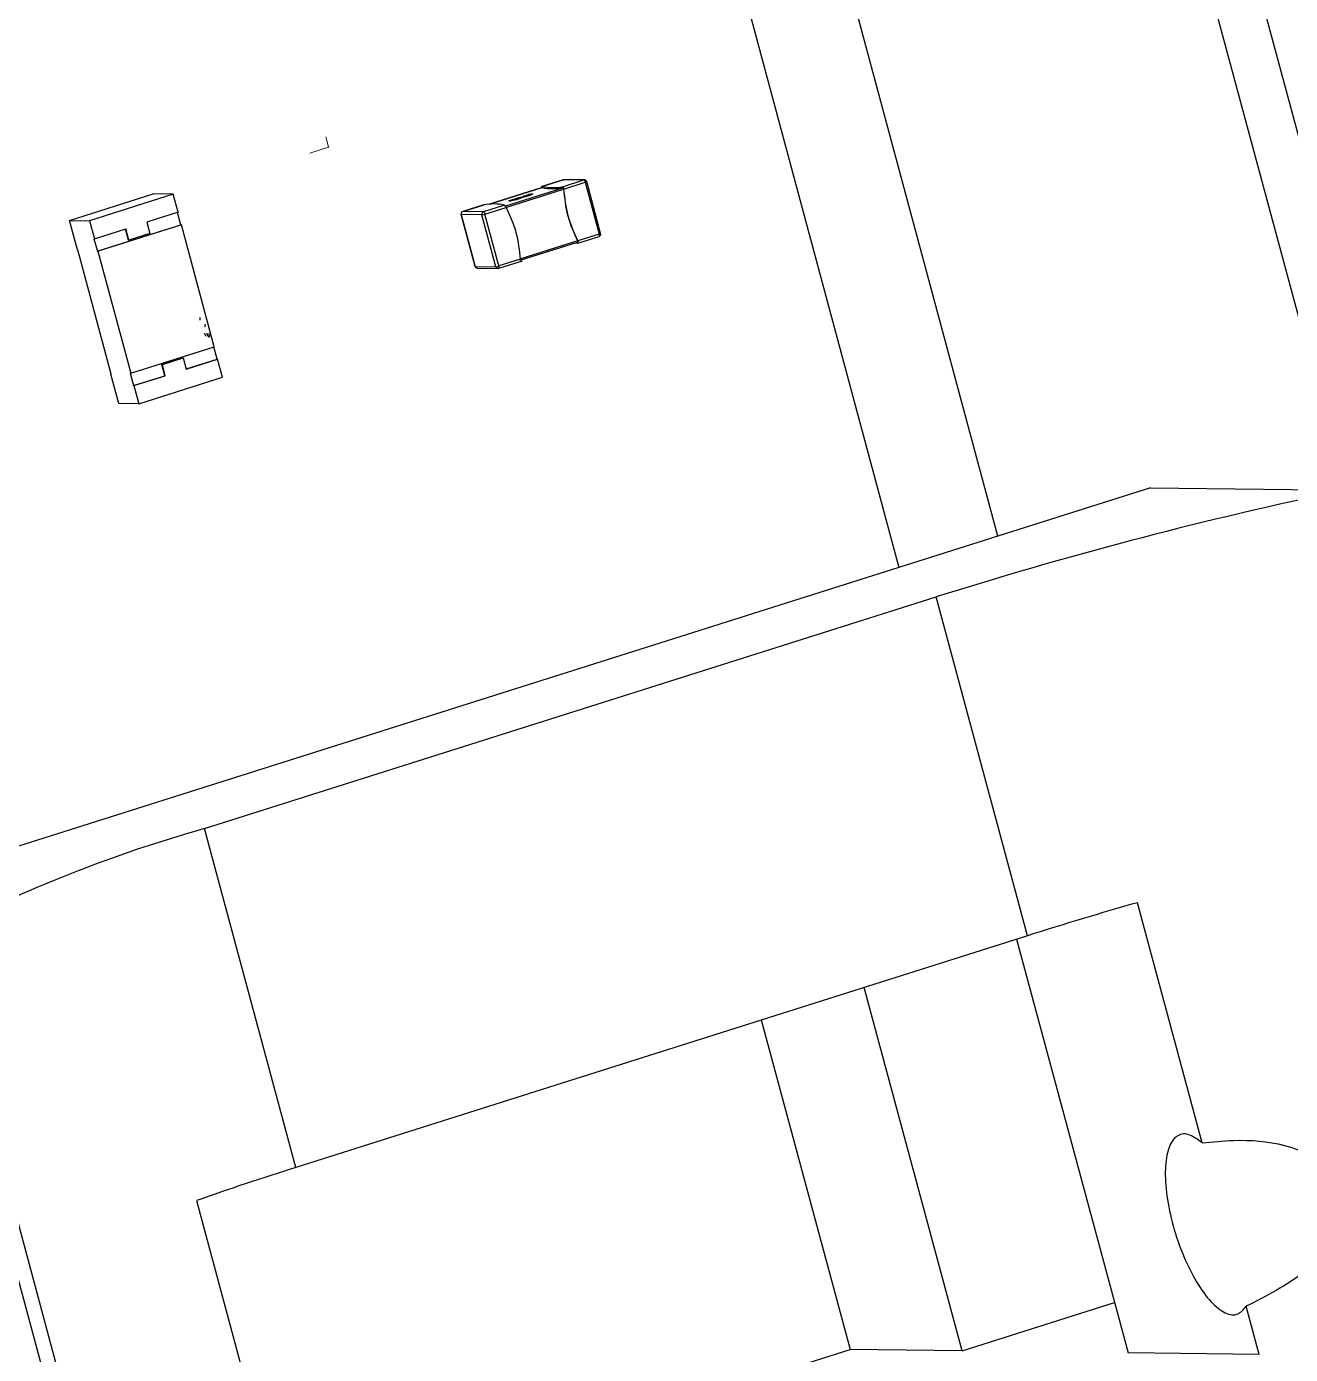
# Model space of a CAD drawing. Header units: millimetres. Extents: x 15 to 1184, y 5 to 836.
# Drawn here: x 802.96 to 813.7, y 595.53 to 606.81 of the extents above; entities that cross this region are included whole.
import ezdxf

# ---------------------------------------------------------------- set-up
doc = ezdxf.new("R2010")
doc.units = ezdxf.units.MM
doc.header["$PDSIZE"] = -1
doc.layers.get('0').update_dxf_attribs({"lineweight": 18})

msp = doc.modelspace()

# ---------------------------------------------------------------- linework, layer by layer
at = {"color": 7, "linetype": 'Continuous', "lineweight": 25}
for p, q in [((816.883, 594.304), (810.166, 619.254)), ((811.213, 602.483), (806.707, 619.224)), ((814.163, 602.872), (809.772, 619.186)), ((804.454, 590.367), (797.737, 615.317)), ((807.933, 611.276), (810.372, 602.216)), ((807.519, 605.511), (807.339, 605.454)), ((807.34, 605.454), (807.52, 605.511)), ((807.515, 605.451), (807.695, 605.509)), ((807.52, 605.511), (807.519, 605.511)), ((807.695, 605.509), (807.52, 605.511)), ((807.701, 605.509), (807.525, 605.511)), ((807.527, 605.432), (807.708, 605.489)), ((807.708, 605.489), (807.827, 605.048)), ((807.838, 605.053), (807.72, 605.495)), ((803.326, 605.165), (804.037, 605.39)), ((804.208, 605.388), (803.498, 605.163)), ((804.208, 605.388), (804.037, 605.39)), ((804.249, 605.234), (804.208, 605.388)), ((807.342, 605.444), (806.894, 605.302)), ((806.894, 605.302), (807.342, 605.444)), ((807.026, 605.286), (807.517, 605.442)), ((807.032, 605.276), (807.524, 605.432)), ((807.184, 605.367), (807.185, 605.366)), ((807.193, 605.372), (807.185, 605.37)), ((807.189, 605.37), (807.195, 605.372)), ((807.189, 605.37), (807.19, 605.369)), ((807.195, 605.371), (807.19, 605.369)), ((807.195, 605.372), (807.196, 605.372)), ((807.195, 605.372), (807.195, 605.371)), ((807.196, 605.371), (807.195, 605.371)), ((807.196, 605.372), (807.196, 605.371)), ((807.196, 605.369), (807.196, 605.368)), ((807.213, 605.378), (807.198, 605.372)), ((807.198, 605.374), (807.199, 605.373)), ((807.198, 605.372), (807.205, 605.373)), ((807.198, 605.372), (807.199, 605.371)), ((807.206, 605.372), (807.199, 605.371)), ((807.2, 605.371), (807.199, 605.37)), ((807.205, 605.373), (807.219, 605.379)), ((807.205, 605.373), (807.206, 605.372)), ((807.219, 605.378), (807.206, 605.372)), ((807.208, 605.37), (807.207, 605.371)), ((807.212, 605.378), (807.213, 605.378)), ((807.212, 605.378), (807.212, 605.377)), ((807.213, 605.377), (807.212, 605.377)), ((807.219, 605.379), (807.219, 605.378)), ((807.223, 605.382), (807.223, 605.381)), ((807.228, 605.376), (807.228, 605.375)), ((807.23, 605.382), (807.231, 605.381)), ((807.244, 605.384), (807.236, 605.382)), ((807.239, 605.386), (807.239, 605.385)), ((807.241, 605.381), (807.244, 605.383)), ((807.245, 605.382), (807.241, 605.38)), ((807.241, 605.381), (807.241, 605.38)), ((807.244, 605.383), (807.247, 605.384)), ((807.244, 605.383), (807.245, 605.382)), ((807.248, 605.383), (807.245, 605.382)), ((807.247, 605.384), (807.248, 605.383)), ((807.252, 605.388), (807.252, 605.387)), ((807.26, 605.389), (807.26, 605.388)), ((807.342, 605.444), (807.342, 605.444)), ((807.522, 605.439), (807.523, 605.442)), ((807.527, 605.432), (807.526, 605.442)), ((806.847, 605.298), (806.667, 605.241)), ((806.668, 605.241), (806.848, 605.298)), ((807.023, 605.296), (806.843, 605.239)), ((806.848, 605.298), (806.847, 605.297)), ((806.856, 605.219), (807.036, 605.276)), ((807.03, 605.285), (807.036, 605.276)), ((807.059, 605.33), (807.073, 605.332)), ((807.073, 605.331), (807.059, 605.329)), ((807.061, 605.331), (807.059, 605.33)), ((807.059, 605.33), (807.059, 605.329)), ((807.065, 605.331), (807.061, 605.331)), ((807.073, 605.334), (807.065, 605.331)), ((807.073, 605.334), (807.067, 605.332)), ((807.067, 605.332), (807.073, 605.332)), ((807.075, 605.335), (807.072, 605.334)), ((807.072, 605.334), (807.073, 605.334)), ((807.072, 605.334), (807.073, 605.333)), ((807.073, 605.333), (807.073, 605.334)), ((807.073, 605.333), (807.073, 605.334)), ((807.073, 605.333), (807.073, 605.333)), ((807.073, 605.332), (807.076, 605.333)), ((807.073, 605.332), (807.073, 605.333)), ((807.073, 605.333), (807.073, 605.333)), ((807.073, 605.333), (807.073, 605.332)), ((807.074, 605.332), (807.073, 605.333)), ((807.076, 605.332), (807.073, 605.331)), ((807.073, 605.332), (807.073, 605.331)), ((807.074, 605.332), (807.074, 605.332)), ((807.076, 605.333), (807.075, 605.335)), ((807.076, 605.332), (807.076, 605.333)), ((807.08, 605.335), (807.08, 605.336)), ((807.08, 605.335), (807.08, 605.334)), ((807.082, 605.337), (807.087, 605.339)), ((807.082, 605.336), (807.082, 605.337)), ((807.086, 605.337), (807.082, 605.336)), ((807.091, 605.34), (807.086, 605.339)), ((807.087, 605.339), (807.089, 605.339)), ((807.087, 605.338), (807.089, 605.338)), ((807.087, 605.336), (807.093, 605.337)), ((807.089, 605.339), (807.095, 605.339)), ((807.089, 605.338), (807.089, 605.339)), ((807.089, 605.338), (807.095, 605.338)), ((807.098, 605.34), (807.091, 605.34)), ((807.095, 605.339), (807.092, 605.338)), ((807.093, 605.338), (807.098, 605.34)), ((807.099, 605.339), (807.093, 605.337)), ((807.093, 605.337), (807.108, 605.339)), ((807.096, 605.338), (807.093, 605.337)), ((807.093, 605.337), (807.094, 605.336)), ((807.104, 605.344), (807.094, 605.341)), ((807.094, 605.341), (807.095, 605.341)), ((807.094, 605.341), (807.094, 605.34)), ((807.095, 605.34), (807.094, 605.34)), ((807.108, 605.338), (807.094, 605.336)), ((807.095, 605.341), (807.102, 605.344)), ((807.103, 605.343), (807.095, 605.34)), ((807.095, 605.341), (807.095, 605.34)), ((807.1, 605.338), (807.096, 605.338)), ((807.105, 605.344), (807.098, 605.341)), ((807.098, 605.341), (807.099, 605.341)), ((807.098, 605.341), (807.099, 605.34)), ((807.098, 605.34), (807.099, 605.339)), ((807.099, 605.341), (807.106, 605.343)), ((807.099, 605.341), (807.1, 605.34)), ((807.1, 605.34), (807.099, 605.34)), ((807.106, 605.343), (807.1, 605.34)), ((807.107, 605.341), (807.1, 605.338)), ((807.108, 605.343), (807.101, 605.341)), ((807.101, 605.341), (807.101, 605.34)), ((807.101, 605.341), (807.102, 605.341)), ((807.102, 605.34), (807.101, 605.34)), ((807.108, 605.34), (807.101, 605.339)), ((807.101, 605.339), (807.107, 605.339)), ((807.102, 605.341), (807.111, 605.344)), ((807.102, 605.344), (807.105, 605.344)), ((807.103, 605.343), (807.102, 605.344)), ((807.112, 605.343), (807.102, 605.34)), ((807.102, 605.341), (807.102, 605.34)), ((807.105, 605.343), (807.103, 605.343)), ((807.111, 605.344), (807.104, 605.344)), ((807.108, 605.342), (807.106, 605.343)), ((807.106, 605.343), (807.108, 605.343)), ((807.106, 605.343), (807.106, 605.343)), ((807.11, 605.342), (807.107, 605.341)), ((807.107, 605.341), (807.107, 605.341)), ((807.107, 605.341), (807.107, 605.34)), ((807.108, 605.34), (807.107, 605.34)), ((807.107, 605.339), (807.108, 605.339)), ((807.108, 605.339), (807.11, 605.34)), ((807.108, 605.339), (807.108, 605.34)), ((807.108, 605.34), (807.108, 605.34)), ((807.108, 605.34), (807.108, 605.339)), ((807.108, 605.339), (807.108, 605.34)), ((807.108, 605.34), (807.108, 605.34)), ((807.111, 605.339), (807.108, 605.338)), ((807.108, 605.339), (807.108, 605.338)), ((807.108, 605.339), (807.109, 605.338)), ((807.11, 605.34), (807.11, 605.342)), ((807.111, 605.339), (807.11, 605.34)), ((807.111, 605.347), (807.112, 605.345)), ((807.111, 605.344), (807.112, 605.343)), ((807.112, 605.345), (807.114, 605.346)), ((807.114, 605.345), (807.112, 605.344)), ((807.112, 605.345), (807.112, 605.344)), ((807.113, 605.347), (807.114, 605.347)), ((807.113, 605.347), (807.113, 605.347)), ((807.114, 605.346), (807.113, 605.347)), ((807.116, 605.349), (807.114, 605.348)), ((807.124, 605.349), (807.114, 605.347)), ((807.114, 605.348), (807.115, 605.348)), ((807.114, 605.347), (807.114, 605.348)), ((807.114, 605.347), (807.122, 605.348)), ((807.114, 605.347), (807.114, 605.346)), ((807.122, 605.347), (807.114, 605.346)), ((807.114, 605.347), (807.114, 605.346)), ((807.114, 605.346), (807.114, 605.346)), ((807.114, 605.346), (807.114, 605.345)), ((807.115, 605.342), (807.114, 605.343)), ((807.115, 605.348), (807.117, 605.349)), ((807.117, 605.348), (807.115, 605.348)), ((807.115, 605.342), (807.115, 605.341)), ((807.117, 605.349), (807.116, 605.349)), ((807.117, 605.349), (807.117, 605.348)), ((807.117, 605.344), (807.121, 605.346)), ((807.117, 605.343), (807.117, 605.344)), ((807.121, 605.344), (807.117, 605.343)), ((807.125, 605.347), (807.12, 605.346)), ((807.122, 605.35), (807.121, 605.349)), ((807.121, 605.349), (807.123, 605.35)), ((807.121, 605.346), (807.124, 605.346)), ((807.121, 605.343), (807.127, 605.344)), ((807.125, 605.351), (807.122, 605.35)), ((807.123, 605.349), (807.122, 605.348)), ((807.122, 605.348), (807.124, 605.349)), ((807.124, 605.348), (807.122, 605.347)), ((807.122, 605.348), (807.122, 605.347)), ((807.122, 605.345), (807.124, 605.345)), ((807.127, 605.35), (807.123, 605.349)), ((807.123, 605.35), (807.127, 605.35)), ((807.123, 605.35), (807.123, 605.349)), ((807.124, 605.35), (807.124, 605.349)), ((807.124, 605.349), (807.124, 605.348)), ((807.124, 605.346), (807.13, 605.346)), ((807.124, 605.345), (807.124, 605.346)), ((807.124, 605.345), (807.13, 605.345)), ((807.129, 605.352), (807.125, 605.351)), ((807.128, 605.351), (807.125, 605.35)), ((807.129, 605.351), (807.125, 605.349)), ((807.126, 605.349), (807.125, 605.349)), ((807.125, 605.349), (807.126, 605.349)), ((807.125, 605.349), (807.125, 605.349)), ((807.133, 605.347), (807.125, 605.347)), ((807.126, 605.351), (807.13, 605.352)), ((807.13, 605.351), (807.126, 605.35)), ((807.126, 605.351), (807.126, 605.35)), ((807.126, 605.349), (807.129, 605.35)), ((807.129, 605.349), (807.126, 605.349)), ((807.126, 605.349), (807.126, 605.349)), ((807.127, 605.35), (807.129, 605.351)), ((807.13, 605.35), (807.127, 605.35)), ((807.127, 605.35), (807.127, 605.35)), ((807.13, 605.346), (807.127, 605.345)), ((807.131, 605.352), (807.128, 605.351)), ((807.128, 605.345), (807.133, 605.347)), ((807.133, 605.346), (807.128, 605.344)), ((807.129, 605.35), (807.132, 605.352)), ((807.13, 605.352), (807.129, 605.352)), ((807.133, 605.351), (807.129, 605.349)), ((807.139, 605.351), (807.129, 605.348)), ((807.13, 605.351), (807.129, 605.351)), ((807.129, 605.351), (807.13, 605.35)), ((807.129, 605.35), (807.129, 605.349)), ((807.129, 605.348), (807.13, 605.348)), ((807.129, 605.348), (807.129, 605.347)), ((807.13, 605.347), (807.129, 605.347)), ((807.13, 605.352), (807.13, 605.351)), ((807.13, 605.351), (807.131, 605.35)), ((807.13, 605.351), (807.13, 605.35)), ((807.137, 605.35), (807.13, 605.347)), ((807.13, 605.348), (807.137, 605.35)), ((807.13, 605.348), (807.13, 605.347)), ((807.133, 605.352), (807.131, 605.352)), ((807.134, 605.354), (807.132, 605.353)), ((807.132, 605.353), (807.135, 605.353)), ((807.132, 605.353), (807.132, 605.352)), ((807.132, 605.352), (807.133, 605.352)), ((807.135, 605.352), (807.132, 605.352)), ((807.14, 605.35), (807.133, 605.348)), ((807.133, 605.348), (807.134, 605.348)), ((807.133, 605.348), (807.133, 605.347)), ((807.134, 605.347), (807.133, 605.347)), ((807.133, 605.347), (807.133, 605.346)), ((807.134, 605.348), (807.141, 605.35)), ((807.141, 605.349), (807.134, 605.347)), ((807.134, 605.348), (807.134, 605.347)), ((807.135, 605.353), (807.138, 605.354)), ((807.135, 605.353), (807.135, 605.352)), ((807.136, 605.354), (807.138, 605.355)), ((807.136, 605.354), (807.136, 605.354)), ((807.137, 605.354), (807.136, 605.354)), ((807.136, 605.353), (807.138, 605.354)), ((807.143, 605.35), (807.136, 605.348)), ((807.136, 605.348), (807.136, 605.347)), ((807.136, 605.348), (807.137, 605.348)), ((807.137, 605.347), (807.136, 605.347)), ((807.137, 605.354), (807.141, 605.355)), ((807.14, 605.355), (807.137, 605.354)), ((807.137, 605.348), (807.146, 605.351)), ((807.146, 605.35), (807.137, 605.347)), ((807.14, 605.349), (807.137, 605.35)), ((807.137, 605.35), (807.14, 605.35)), ((807.137, 605.35), (807.137, 605.35)), ((807.137, 605.348), (807.137, 605.347)), ((807.141, 605.356), (807.138, 605.355)), ((807.138, 605.355), (807.14, 605.355)), ((807.141, 605.354), (807.138, 605.353)), ((807.138, 605.354), (807.14, 605.354)), ((807.146, 605.351), (807.139, 605.351)), ((807.141, 605.355), (807.14, 605.355)), ((807.14, 605.355), (807.14, 605.354)), ((807.144, 605.356), (807.141, 605.356)), ((807.142, 605.355), (807.141, 605.356)), ((807.141, 605.355), (807.141, 605.354)), ((807.141, 605.355), (807.142, 605.354)), ((807.141, 605.35), (807.143, 605.35)), ((807.141, 605.35), (807.141, 605.349)), ((807.143, 605.349), (807.141, 605.349)), ((807.142, 605.354), (807.146, 605.356)), ((807.146, 605.355), (807.142, 605.354)), ((807.142, 605.354), (807.145, 605.355)), ((807.143, 605.352), (807.148, 605.354)), ((807.147, 605.354), (807.143, 605.352)), ((807.143, 605.352), (807.143, 605.352)), ((807.144, 605.351), (807.143, 605.352)), ((807.143, 605.352), (807.143, 605.351)), ((807.144, 605.351), (807.143, 605.351)), ((807.154, 605.36), (807.144, 605.357)), ((807.144, 605.357), (807.145, 605.357)), ((807.144, 605.357), (807.144, 605.356)), ((807.144, 605.355), (807.144, 605.356)), ((807.145, 605.356), (807.144, 605.356)), ((807.148, 605.353), (807.144, 605.351)), ((807.145, 605.357), (807.153, 605.359)), ((807.153, 605.358), (807.145, 605.356)), ((807.145, 605.357), (807.145, 605.356)), ((807.146, 605.351), (807.146, 605.35)), ((807.154, 605.356), (807.147, 605.354)), ((807.148, 605.354), (807.153, 605.355)), ((807.149, 605.357), (807.156, 605.359)), ((807.155, 605.359), (807.149, 605.357)), ((807.149, 605.357), (807.149, 605.357)), ((807.149, 605.357), (807.15, 605.356)), ((807.149, 605.357), (807.149, 605.356)), ((807.15, 605.356), (807.149, 605.356)), ((807.153, 605.354), (807.149, 605.352)), ((807.149, 605.352), (807.15, 605.352)), ((807.149, 605.352), (807.149, 605.351)), ((807.15, 605.351), (807.149, 605.351)), ((807.156, 605.358), (807.15, 605.356)), ((807.15, 605.352), (807.154, 605.354)), ((807.155, 605.353), (807.15, 605.351)), ((807.15, 605.352), (807.15, 605.351)), ((807.158, 605.359), (807.151, 605.357)), ((807.151, 605.357), (807.152, 605.356)), ((807.151, 605.357), (807.152, 605.357)), ((807.152, 605.357), (807.162, 605.36)), ((807.152, 605.357), (807.153, 605.356)), ((807.153, 605.356), (807.152, 605.356)), ((807.162, 605.359), (807.153, 605.356)), ((807.153, 605.359), (807.155, 605.359)), ((807.153, 605.358), (807.153, 605.359)), ((807.155, 605.358), (807.153, 605.358)), ((807.153, 605.355), (807.157, 605.356)), ((807.157, 605.355), (807.153, 605.354)), ((807.162, 605.36), (807.154, 605.36)), ((807.159, 605.357), (807.154, 605.356)), ((807.154, 605.354), (807.155, 605.353)), ((807.156, 605.359), (807.158, 605.359)), ((807.156, 605.359), (807.156, 605.358)), ((807.159, 605.358), (807.156, 605.358)), ((807.166, 605.36), (807.157, 605.357)), ((807.157, 605.357), (807.165, 605.359)), ((807.157, 605.357), (807.157, 605.357)), ((807.157, 605.357), (807.158, 605.356)), ((807.157, 605.357), (807.157, 605.356)), ((807.158, 605.356), (807.157, 605.356)), ((807.157, 605.356), (807.157, 605.355)), ((807.165, 605.358), (807.158, 605.356)), ((807.16, 605.356), (807.16, 605.355)), ((807.162, 605.36), (807.162, 605.359)), ((807.165, 605.359), (807.171, 605.359)), ((807.165, 605.358), (807.165, 605.359)), ((807.172, 605.358), (807.165, 605.358)), ((807.174, 605.36), (807.166, 605.36)), ((807.171, 605.359), (807.174, 605.36)), ((807.171, 605.359), (807.172, 605.358)), ((807.174, 605.359), (807.172, 605.358)), ((807.174, 605.36), (807.174, 605.359)), ((807.175, 605.365), (807.175, 605.364)), ((807.177, 605.364), (807.176, 605.365)), ((803.394, 604.915), (803.326, 605.165)), ((803.326, 605.165), (803.498, 605.163)), ((803.498, 605.163), (803.539, 605.009)), ((804.249, 605.234), (803.983, 605.15)), ((803.983, 605.15), (804.009, 605.054)), ((804.274, 605.129), (804.246, 605.233)), ((806.653, 605.216), (806.772, 604.775)), ((806.83, 605.214), (806.655, 605.216)), ((806.774, 604.774), (806.655, 605.216)), ((806.667, 605.241), (806.668, 605.241)), ((806.843, 605.239), (806.668, 605.241)), ((806.949, 604.772), (806.83, 605.214)), ((806.974, 604.778), (806.856, 605.219)), ((803.539, 605.009), (803.806, 605.094)), ((803.564, 604.904), (804.274, 605.129)), ((804.278, 605.129), (803.568, 604.904)), ((803.828, 604.998), (803.802, 605.092)), ((803.831, 604.998), (803.806, 605.094)), ((804.009, 605.054), (803.831, 604.998)), ((804.278, 605.129), (804.274, 605.129)), ((804.557, 604.092), (804.278, 605.129)), ((807.645, 604.972), (807.825, 605.029)), ((807.827, 605.048), (807.646, 604.991)), ((803.397, 604.915), (803.394, 604.915)), ((803.682, 603.86), (803.397, 604.915)), ((803.539, 605.009), (803.535, 605.009)), ((803.535, 605.009), (803.564, 604.904)), ((803.831, 604.998), (803.828, 604.998)), ((807.643, 604.991), (807.151, 604.835)), ((807.154, 604.827), (807.642, 604.981)), ((807.647, 604.982), (807.645, 604.984)), ((803.564, 604.904), (803.568, 604.904)), ((803.568, 604.904), (803.847, 603.867)), ((806.973, 604.759), (807.175, 604.823)), ((807.155, 604.835), (806.974, 604.778)), ((806.774, 604.774), (806.949, 604.772)), ((806.791, 604.76), (806.967, 604.758)), ((804.509, 604.207), (804.513, 604.196)), ((803.847, 603.867), (804.557, 604.092)), ((804.581, 603.987), (804.553, 604.091)), ((804.112, 603.942), (804.289, 603.998)), ((804.138, 603.846), (804.112, 603.942)), ((804.116, 603.942), (804.112, 603.942)), ((804.116, 603.942), (804.293, 603.998)), ((804.141, 603.846), (804.116, 603.942)), ((804.293, 603.998), (804.289, 603.998)), ((804.293, 603.998), (804.319, 603.902)), ((804.319, 603.902), (804.585, 603.987)), ((804.319, 603.903), (804.581, 603.987)), ((804.585, 603.987), (804.581, 603.987)), ((804.627, 603.833), (804.585, 603.987)), ((803.678, 603.86), (803.681, 603.861)), ((803.745, 603.61), (803.678, 603.86)), ((803.678, 603.86), (803.682, 603.86)), ((803.847, 603.867), (803.843, 603.867)), ((803.843, 603.867), (803.871, 603.762)), ((803.871, 603.762), (804.138, 603.846)), ((803.875, 603.762), (804.141, 603.846)), ((803.916, 603.608), (804.627, 603.833)), ((804.138, 603.846), (804.141, 603.846)), ((803.871, 603.762), (803.875, 603.762)), ((803.875, 603.762), (803.916, 603.608)), ((803.916, 603.608), (803.745, 603.61)), ((812.508, 602.893), (802.043, 599.578)), ((812.508, 602.893), (814.163, 602.872)), ((804.474, 599.997), (810.689, 601.966)), ((811.464, 599.087), (810.689, 601.966)), ((805.249, 597.118), (804.474, 599.997)), ((812.947, 597.328), (812.398, 599.367)), ((804.554, 590.474), (802.229, 599.111)), ((811.464, 599.087), (805.249, 597.118)), ((811.372, 599.058), (812.318, 595.543)), ((810.909, 595.56), (810.078, 598.648)), ((809.203, 598.371), (809.957, 595.571)), ((804.407, 596.836), (804.957, 594.796)), ((810.909, 595.56), (812.203, 595.97)), ((813.431, 595.529), (813.321, 595.938)), ((808.625, 595.15), (809.957, 595.571)), ((810.909, 595.56), (809.957, 595.571)), ((813.431, 595.529), (812.318, 595.543))]:
    msp.add_line(p, q, dxfattribs=at)
at = {"color": 7, "linetype": 'Continuous'}
for q in [(805.505, 605.875), (805.368, 605.738)]:
    msp.add_line((805.528, 605.789), q, dxfattribs=at)
at = {"color": 7, "linetype": 'Continuous', "lineweight": 25}
for points in [[(807.52, 605.511), (807.523, 605.511), (807.525, 605.511)], [(807.695, 605.509), (807.699, 605.509), (807.701, 605.509)], [(806.653, 605.216), (806.653, 605.216), (806.654, 605.217)], [(806.655, 605.216), (806.654, 605.216), (806.653, 605.216)], [(807.825, 605.029), (807.826, 605.029), (807.827, 605.03), (807.828, 605.032), (807.828, 605.034), (807.828, 605.037), (807.828, 605.04), (807.828, 605.044), (807.827, 605.048)], [(807.827, 605.048), (807.83, 605.049), (807.833, 605.05), (807.835, 605.051), (807.837, 605.052), (807.838, 605.053), (807.838, 605.053), (807.838, 605.053)], [(807.644, 604.972), (807.612, 604.969), (807.598, 604.967)], [(806.772, 604.775), (806.773, 604.775), (806.774, 604.774)], [(806.967, 604.758), (806.965, 604.758), (806.962, 604.758)]]:
    msp.add_lwpolyline(points, dxfattribs=at)
for centre, radius, start, end in [((807.683, 605.487), 0.0252, 6.1945, 60.8856), ((807.703, 605.515), 0.026, 280.1364, 308.7299), ((807.433, 605.908), 0.464, 258.421, 280.1784), ((807.435, 605.899), 0.464, 258.421, 280.1784), ((806.93, 604.841), 0.464, 78.421, 100.1784), ((806.674, 605.222), 0.0203, 109.8221, 196.3821), ((806.85, 605.219), 0.0203, 109.8221, 196.3821), ((806.819, 605.326), 0.113, 275.6769, 288.9196), ((806.831, 605.217), 0.0252, 6.1945, 60.8856), ((806.792, 604.779), 0.0188, 193.5645, 267.676), ((806.938, 604.884), 0.113, 275.6769, 288.9196), ((806.968, 604.777), 0.0191, 193.8224, 254.4174), ((806.972, 604.762), 0.00351, 290.5349, 332.6845), ((806.95, 604.769), 0.026, 341.5576, 20.4971), ((821.454, 567.877), 35.748, 102.0359, 107.5252), ((807.768, 588.368), 12.087, 105.8135, 117.2752), ((821.745, 566.575), 34.099, 105.9098, 107.5482), ((812.99, 572.597), 25.714, 107.5191, 109.4972)]:
    msp.add_arc(centre, radius, start, end, dxfattribs=at)
for points, knots in [([(807.526, 605.511), (807.525, 605.511), (807.523, 605.512), (807.521, 605.511), (807.519, 605.51)], [0, 0, 0, 0, 0.000513018, 0.006698029, 0.006698029, 0.006698029, 0.006698029]), ([(807.719, 605.495), (807.718, 605.498), (807.717, 605.501), (807.712, 605.505), (807.707, 605.509), (807.703, 605.509), (807.701, 605.509)], [0, 0, 0, 0, 0.0075079, 0.0115173, 0.01804897, 0.02462561, 0.02462561, 0.02462561, 0.02462561]), ([(807.185, 605.37), (807.183, 605.369), (807.179, 605.368), (807.177, 605.367), (807.176, 605.366)], [0, 0, 0, 0, 0.00498377, 0.0100188, 0.0100188, 0.0100188, 0.0100188]), ([(807.176, 605.365), (807.177, 605.365), (807.179, 605.365), (807.184, 605.366), (807.19, 605.367), (807.194, 605.368), (807.196, 605.369)], [0, 0, 0, 0, 0.00525991, 0.01006777, 0.01490759, 0.02025474, 0.02025474, 0.02025474, 0.02025474]), ([(807.196, 605.368), (807.194, 605.367), (807.19, 605.366), (807.184, 605.365), (807.18, 605.364), (807.178, 605.364), (807.177, 605.364)], [0, 0, 0, 0, 0.00534715, 0.01018698, 0.01499483, 0.02025474, 0.02025474, 0.02025474, 0.02025474]), ([(807.184, 605.367), (807.184, 605.367), (807.183, 605.367), (807.184, 605.368), (807.186, 605.369), (807.188, 605.37), (807.189, 605.37)], [0, 0, 0, 0, 0.002062684, 0.003842072, 0.005615351, 0.007662189, 0.007662189, 0.007662189, 0.007662189]), ([(807.199, 605.37), (807.197, 605.37), (807.195, 605.369), (807.192, 605.368), (807.19, 605.368), (807.188, 605.368), (807.186, 605.367), (807.185, 605.367), (807.184, 605.367)], [0, 0, 0, 0, 0.00394319, 0.00567049, 0.00731847, 0.00896645, 0.01069375, 0.01463694, 0.01463694, 0.01463694, 0.01463694]), ([(807.19, 605.369), (807.188, 605.369), (807.186, 605.368), (807.184, 605.367), (807.183, 605.366), (807.184, 605.366), (807.185, 605.366)], [0, 0, 0, 0, 0.002046838, 0.003820117, 0.005599505, 0.007662189, 0.007662189, 0.007662189, 0.007662189]), ([(807.198, 605.374), (807.198, 605.374), (807.197, 605.373), (807.196, 605.373), (807.194, 605.373), (807.193, 605.373), (807.193, 605.372)], [0, 0, 0, 0, 0.001462811, 0.002774706, 0.00408479, 0.005542727, 0.005542727, 0.005542727, 0.005542727]), ([(807.196, 605.372), (807.196, 605.372), (807.197, 605.373), (807.198, 605.373), (807.199, 605.373), (807.198, 605.374), (807.198, 605.374)], [0, 0, 0, 0, 0.000815542, 0.001538913, 0.002262283, 0.003077825, 0.003077825, 0.003077825, 0.003077825]), ([(807.199, 605.373), (807.199, 605.373), (807.199, 605.373), (807.199, 605.372), (807.198, 605.372), (807.197, 605.371), (807.196, 605.371)], [0, 0, 0, 0, 0.000815542, 0.001538912, 0.002262283, 0.003077825, 0.003077825, 0.003077825, 0.003077825]), ([(807.196, 605.369), (807.198, 605.369), (807.201, 605.369), (807.205, 605.37), (807.207, 605.371)], [0, 0, 0, 0, 0.0056078, 0.0114325, 0.0114325, 0.0114325, 0.0114325]), ([(807.208, 605.37), (807.206, 605.369), (807.201, 605.368), (807.198, 605.368), (807.196, 605.368)], [0, 0, 0, 0, 0.0058247, 0.0114325, 0.0114325, 0.0114325, 0.0114325]), ([(807.224, 605.376), (807.222, 605.375), (807.217, 605.374), (807.21, 605.372), (807.204, 605.371), (807.201, 605.371), (807.2, 605.371)], [0, 0, 0, 0, 0.00678542, 0.01272888, 0.0186728, 0.02545945, 0.02545945, 0.02545945, 0.02545945]), ([(807.207, 605.371), (807.211, 605.372), (807.218, 605.373), (807.224, 605.375), (807.228, 605.376)], [0, 0, 0, 0, 0.01064188, 0.02105818, 0.02105818, 0.02105818, 0.02105818]), ([(807.228, 605.375), (807.225, 605.374), (807.218, 605.372), (807.211, 605.371), (807.208, 605.37)], [0, 0, 0, 0, 0.01041629, 0.02105818, 0.02105818, 0.02105818, 0.02105818]), ([(807.219, 605.382), (807.218, 605.381), (807.215, 605.381), (807.213, 605.38), (807.212, 605.379), (807.211, 605.379), (807.211, 605.378), (807.211, 605.378), (807.212, 605.378)], [0, 0, 0, 0, 0.00290762, 0.00418419, 0.0054033, 0.00662242, 0.00789899, 0.01080661, 0.01080661, 0.01080661, 0.01080661]), ([(807.235, 605.386), (807.234, 605.386), (807.232, 605.385), (807.228, 605.384), (807.224, 605.383), (807.221, 605.382), (807.219, 605.382)], [0, 0, 0, 0, 0.00426113, 0.00814741, 0.01205625, 0.01637885, 0.01637885, 0.01637885, 0.01637885]), ([(807.219, 605.379), (807.221, 605.379), (807.224, 605.38), (807.228, 605.381), (807.23, 605.382)], [0, 0, 0, 0, 0.0059139, 0.01189122, 0.01189122, 0.01189122, 0.01189122]), ([(807.231, 605.381), (807.229, 605.38), (807.225, 605.379), (807.221, 605.378), (807.219, 605.378)], [0, 0, 0, 0, 0.00597732, 0.01189122, 0.01189122, 0.01189122, 0.01189122]), ([(807.227, 605.382), (807.228, 605.382), (807.229, 605.383), (807.23, 605.383), (807.23, 605.383), (807.23, 605.384), (807.23, 605.384), (807.229, 605.384), (807.228, 605.383), (807.227, 605.383), (807.227, 605.383), (807.225, 605.383), (807.224, 605.382), (807.223, 605.382)], [0, 0, 0, 0, 0.00146509, 0.00275353, 0.00404343, 0.00551235, 0.00624687, 0.00690781, 0.00752784, 0.00814619, 0.00880236, 0.00952974, 0.01128604, 0.01128604, 0.01128604, 0.01128604]), ([(807.223, 605.381), (807.224, 605.381), (807.225, 605.382), (807.227, 605.382), (807.229, 605.382), (807.23, 605.383), (807.23, 605.383)], [0, 0, 0, 0, 0.001953543, 0.003655243, 0.005358212, 0.00731507, 0.00731507, 0.00731507, 0.00731507]), ([(807.236, 605.382), (807.236, 605.381), (807.236, 605.381), (807.234, 605.38), (807.23, 605.378), (807.226, 605.377), (807.224, 605.376)], [0, 0, 0, 0, 0.00352556, 0.00674062, 0.00995895, 0.01349344, 0.01349344, 0.01349344, 0.01349344]), ([(807.228, 605.376), (807.23, 605.377), (807.236, 605.379), (807.239, 605.38), (807.241, 605.381)], [0, 0, 0, 0, 0.00706462, 0.0142225, 0.0142225, 0.0142225, 0.0142225]), ([(807.241, 605.38), (807.24, 605.379), (807.236, 605.378), (807.231, 605.376), (807.228, 605.375)], [0, 0, 0, 0, 0.00715788, 0.0142225, 0.0142225, 0.0142225, 0.0142225]), ([(807.23, 605.382), (807.232, 605.382), (807.234, 605.383), (807.237, 605.384), (807.239, 605.385), (807.239, 605.385), (807.239, 605.386)], [0, 0, 0, 0, 0.002466835, 0.004730947, 0.007006662, 0.009505322, 0.009505322, 0.009505322, 0.009505322]), ([(807.239, 605.385), (807.239, 605.385), (807.239, 605.384), (807.237, 605.383), (807.234, 605.382), (807.232, 605.381), (807.231, 605.381)], [0, 0, 0, 0, 0.00249866, 0.004774375, 0.007038487, 0.009505322, 0.009505322, 0.009505322, 0.009505322]), ([(807.248, 605.389), (807.246, 605.389), (807.242, 605.388), (807.238, 605.386), (807.235, 605.386)], [0, 0, 0, 0, 0.0066438, 0.01329383, 0.01329383, 0.01329383, 0.01329383]), ([(807.239, 605.386), (807.24, 605.386), (807.243, 605.387), (807.247, 605.387), (807.25, 605.388), (807.251, 605.388), (807.252, 605.388)], [0, 0, 0, 0, 0.00340034, 0.00652504, 0.00962245, 0.01294702, 0.01294702, 0.01294702, 0.01294702]), ([(807.252, 605.387), (807.251, 605.387), (807.25, 605.387), (807.247, 605.387), (807.243, 605.386), (807.241, 605.385), (807.239, 605.385)], [0, 0, 0, 0, 0.00332457, 0.00642198, 0.00954668, 0.01294702, 0.01294702, 0.01294702, 0.01294702]), ([(807.252, 605.388), (807.252, 605.388), (807.253, 605.388), (807.253, 605.387), (807.252, 605.387), (807.251, 605.386), (807.248, 605.385), (807.246, 605.384), (807.244, 605.384)], [0, 0, 0, 0, 0.00290762, 0.00418419, 0.0054033, 0.00662242, 0.00789899, 0.01080661, 0.01080661, 0.01080661, 0.01080661]), ([(807.247, 605.384), (807.25, 605.385), (807.255, 605.386), (807.258, 605.388), (807.26, 605.389)], [0, 0, 0, 0, 0.00652908, 0.01310198, 0.01310198, 0.01310198, 0.01310198]), ([(807.26, 605.388), (807.258, 605.387), (807.256, 605.386), (807.25, 605.384), (807.248, 605.383)], [0, 0, 0, 0, 0.0065729, 0.01310198, 0.01310198, 0.01310198, 0.01310198]), ([(807.26, 605.389), (807.26, 605.389), (807.262, 605.39), (807.26, 605.39), (807.26, 605.391)], [0, 0, 0, 0, 0.001992209, 0.003992455, 0.003992455, 0.003992455, 0.003992455]), ([(807.26, 605.39), (807.261, 605.39), (807.262, 605.389), (807.261, 605.388), (807.26, 605.388)], [0, 0, 0, 0, 0.002000246, 0.003992455, 0.003992455, 0.003992455, 0.003992455]), ([(807.337, 605.443), (807.338, 605.444), (807.338, 605.447), (807.339, 605.448), (807.339, 605.449)], [0, 0, 0, 0, 0.004962508, 0.006414588, 0.006414588, 0.006414588, 0.006414588]), ([(807.339, 605.449), (807.339, 605.45), (807.338, 605.453), (807.339, 605.454), (807.339, 605.454), (807.34, 605.454)], [0, 0, 0, 0, 0.002221633, 0.004447331, 0.005051179, 0.005051179, 0.005051179, 0.005051179]), ([(807.525, 605.447), (807.523, 605.448), (807.52, 605.451), (807.517, 605.451), (807.515, 605.451), (807.515, 605.451)], [0, 0, 0, 0, 0.00492856, 0.00986615, 0.01120575, 0.01120575, 0.01120575, 0.01120575]), ([(807.517, 605.442), (807.518, 605.442), (807.519, 605.442), (807.521, 605.441), (807.522, 605.44), (807.522, 605.439)], [0, 0, 0, 0, 0.002496874, 0.004994721, 0.005664339, 0.005664339, 0.005664339, 0.005664339]), ([(807.524, 605.432), (807.524, 605.433), (807.524, 605.434), (807.523, 605.436), (807.523, 605.438), (807.522, 605.439), (807.522, 605.439)], [0, 0, 0, 0, 0.001859497, 0.003718993, 0.00557849, 0.007436895, 0.007436895, 0.007436895, 0.007436895]), ([(807.023, 605.296), (807.024, 605.295), (807.025, 605.295), (807.026, 605.292), (807.027, 605.29), (807.027, 605.289)], [0, 0, 0, 0, 0.003397282, 0.006795717, 0.007606088, 0.007606088, 0.007606088, 0.007606088]), ([(807.08, 605.336), (807.079, 605.336), (807.079, 605.336), (807.079, 605.335), (807.08, 605.335)], [0, 0, 0, 0, 0.000884088, 0.001822716, 0.001822716, 0.001822716, 0.001822716]), ([(807.08, 605.334), (807.08, 605.335), (807.079, 605.335), (807.08, 605.335), (807.08, 605.335)], [0, 0, 0, 0, 0.000938628, 0.001822716, 0.001822716, 0.001822716, 0.001822716]), ([(807.086, 605.339), (807.084, 605.338), (807.082, 605.337), (807.08, 605.337), (807.08, 605.336)], [0, 0, 0, 0, 0.003301743, 0.006375647, 0.006375647, 0.006375647, 0.006375647]), ([(807.08, 605.335), (807.08, 605.335), (807.082, 605.336), (807.084, 605.336), (807.085, 605.336)], [0, 0, 0, 0, 0.002820466, 0.005501589, 0.005501589, 0.005501589, 0.005501589]), ([(807.086, 605.335), (807.084, 605.335), (807.082, 605.335), (807.081, 605.334), (807.08, 605.334)], [0, 0, 0, 0, 0.002681123, 0.005501589, 0.005501589, 0.005501589, 0.005501589]), ([(807.114, 605.348), (807.114, 605.348), (807.113, 605.348), (807.112, 605.348), (807.111, 605.347), (807.111, 605.347), (807.111, 605.347)], [0, 0, 0, 0, 0.000736983, 0.00149141, 0.002328832, 0.003298104, 0.003298104, 0.003298104, 0.003298104]), ([(807.12, 605.346), (807.119, 605.345), (807.117, 605.344), (807.115, 605.344), (807.114, 605.343)], [0, 0, 0, 0, 0.003301743, 0.006375647, 0.006375647, 0.006375647, 0.006375647]), ([(807.114, 605.343), (807.114, 605.343), (807.113, 605.343), (807.114, 605.342), (807.115, 605.342)], [0, 0, 0, 0, 0.000884088, 0.001822716, 0.001822716, 0.001822716, 0.001822716]), ([(807.115, 605.341), (807.114, 605.341), (807.114, 605.342), (807.114, 605.342), (807.115, 605.342)], [0, 0, 0, 0, 0.000938628, 0.001822716, 0.001822716, 0.001822716, 0.001822716]), ([(807.115, 605.342), (807.115, 605.342), (807.117, 605.342), (807.119, 605.343), (807.12, 605.343)], [0, 0, 0, 0, 0.002820466, 0.005501589, 0.005501589, 0.005501589, 0.005501589]), ([(807.12, 605.342), (807.119, 605.342), (807.117, 605.342), (807.116, 605.341), (807.115, 605.341)], [0, 0, 0, 0, 0.002681123, 0.005501589, 0.005501589, 0.005501589, 0.005501589]), ([(807.124, 605.35), (807.124, 605.35), (807.124, 605.35), (807.124, 605.35), (807.125, 605.351), (807.125, 605.351), (807.126, 605.351)], [0, 0, 0, 0, 0.000492959, 0.000979955, 0.001521974, 0.002164521, 0.002164521, 0.002164521, 0.002164521]), ([(807.126, 605.35), (807.125, 605.35), (807.125, 605.35), (807.124, 605.349), (807.124, 605.349), (807.124, 605.349), (807.124, 605.349)], [0, 0, 0, 0, 0.000642547, 0.001184566, 0.001671562, 0.002164521, 0.002164521, 0.002164521, 0.002164521]), ([(807.125, 605.35), (807.125, 605.35), (807.124, 605.35), (807.124, 605.35), (807.124, 605.35), (807.124, 605.35), (807.124, 605.35)], [0, 0, 0, 0, 0.000287606, 0.000558234, 0.000828862, 0.001116465, 0.001116465, 0.001116465, 0.001116465]), ([(807.129, 605.351), (807.129, 605.351), (807.13, 605.351), (807.13, 605.351), (807.13, 605.351), (807.13, 605.351)], [0, 0, 0, 0, 0.000243534, 0.000485747, 0.00101418, 0.00101418, 0.00101418, 0.00101418]), ([(807.13, 605.351), (807.13, 605.351), (807.13, 605.351), (807.13, 605.351), (807.13, 605.351), (807.13, 605.351), (807.13, 605.351)], [0, 0, 0, 0, 0.0001257758, 0.0002457647, 0.0003681638, 0.0005007239, 0.0005007239, 0.0005007239, 0.0005007239]), ([(807.131, 605.35), (807.13, 605.35), (807.13, 605.35), (807.13, 605.35), (807.13, 605.35), (807.13, 605.35)], [0, 0, 0, 0, 0.000528433, 0.000770646, 0.00101418, 0.00101418, 0.00101418, 0.00101418]), ([(807.142, 605.354), (807.141, 605.353), (807.14, 605.353), (807.139, 605.353), (807.138, 605.352), (807.137, 605.352), (807.136, 605.352), (807.136, 605.352), (807.135, 605.352)], [0, 0, 0, 0, 0.001815245, 0.002620511, 0.003397427, 0.004182518, 0.005011231, 0.006909021, 0.006909021, 0.006909021, 0.006909021]), ([(807.135, 605.353), (807.136, 605.353), (807.136, 605.353), (807.137, 605.353), (807.138, 605.353), (807.139, 605.354), (807.14, 605.354), (807.141, 605.354), (807.142, 605.354)], [0, 0, 0, 0, 0.00189779, 0.002726503, 0.003511594, 0.00428851, 0.005093776, 0.006909021, 0.006909021, 0.006909021, 0.006909021]), ([(807.141, 605.355), (807.141, 605.354), (807.14, 605.354), (807.139, 605.354), (807.138, 605.354), (807.138, 605.354), (807.137, 605.354)], [0, 0, 0, 0, 0.001005575, 0.001923429, 0.002895041, 0.004042168, 0.004042168, 0.004042168, 0.004042168]), ([(807.14, 605.355), (807.14, 605.355), (807.14, 605.355), (807.141, 605.356), (807.141, 605.356), (807.141, 605.356)], [0, 0, 0, 0, 0.00024195, 0.000535196, 0.001307886, 0.001307886, 0.001307886, 0.001307886]), ([(807.14, 605.354), (807.14, 605.354), (807.141, 605.355), (807.141, 605.355), (807.141, 605.355), (807.142, 605.355)], [0, 0, 0, 0, 0.00024195, 0.000535196, 0.001307886, 0.001307886, 0.001307886, 0.001307886]), ([(807.141, 605.355), (807.142, 605.355), (807.143, 605.355), (807.144, 605.356), (807.144, 605.356), (807.144, 605.356), (807.144, 605.356)], [0, 0, 0, 0, 0.000935936, 0.001743319, 0.002511631, 0.003343067, 0.003343067, 0.003343067, 0.003343067]), ([(807.141, 605.356), (807.141, 605.356), (807.141, 605.356), (807.141, 605.355), (807.141, 605.355), (807.141, 605.355)], [0, 0, 0, 0, 0.0002237344, 0.0003071153, 0.0003745432, 0.0003745432, 0.0003745432, 0.0003745432]), ([(807.144, 605.355), (807.144, 605.355), (807.144, 605.355), (807.144, 605.355), (807.143, 605.355), (807.142, 605.354), (807.141, 605.354)], [0, 0, 0, 0, 0.000831436, 0.001599748, 0.002407131, 0.003343067, 0.003343067, 0.003343067, 0.003343067]), ([(807.142, 605.355), (807.142, 605.355), (807.142, 605.355), (807.142, 605.355), (807.142, 605.354), (807.142, 605.354)], [0, 0, 0, 0, 0.0002238677, 0.0003073625, 0.0003749474, 0.0003749474, 0.0003749474, 0.0003749474]), ([(807.154, 605.354), (807.155, 605.354), (807.158, 605.355), (807.159, 605.355), (807.16, 605.356)], [0, 0, 0, 0, 0.003020692, 0.00592845, 0.00592845, 0.00592845, 0.00592845]), ([(807.16, 605.355), (807.159, 605.354), (807.158, 605.354), (807.156, 605.353), (807.155, 605.353)], [0, 0, 0, 0, 0.002907758, 0.00592845, 0.00592845, 0.00592845, 0.00592845]), ([(807.16, 605.356), (807.16, 605.356), (807.161, 605.356), (807.16, 605.357), (807.159, 605.357)], [0, 0, 0, 0, 0.000863136, 0.001796229, 0.001796229, 0.001796229, 0.001796229]), ([(807.825, 605.029), (807.825, 605.029), (807.828, 605.03), (807.833, 605.033), (807.838, 605.039), (807.84, 605.046), (807.839, 605.051), (807.838, 605.054)], [0, 0, 0, 0, 0.00124297, 0.00883062, 0.01664773, 0.02359957, 0.03141768, 0.03141768, 0.03141768, 0.03141768]), ([(807.645, 604.984), (807.644, 604.984), (807.644, 604.982), (807.643, 604.982), (807.642, 604.981)], [0, 0, 0, 0, 0.00220294, 0.004291856, 0.004291856, 0.004291856, 0.004291856]), ([(807.644, 604.972), (807.645, 604.972), (807.648, 604.973), (807.65, 604.976), (807.651, 604.978), (807.651, 604.978)], [0, 0, 0, 0, 0.004419157, 0.008839815, 0.009893938, 0.009893938, 0.009893938, 0.009893938]), ([(806.962, 604.759), (806.964, 604.758), (806.969, 604.758), (806.973, 604.76), (806.975, 604.761)], [0, 0, 0, 0, 0.00632262, 0.0128281, 0.0128281, 0.0128281, 0.0128281]), ([(804.437, 604.338), (804.436, 604.337), (804.435, 604.337), (804.434, 604.335), (804.433, 604.334), (804.433, 604.333)], [0, 0, 0, 0, 0.003580417, 0.005193749, 0.00676977, 0.00676977, 0.00676977, 0.00676977]), ([(804.433, 604.333), (804.433, 604.332), (804.433, 604.33), (804.433, 604.326), (804.434, 604.322), (804.435, 604.319)], [0, 0, 0, 0, 0.00316561, 0.00642637, 0.01368756, 0.01368756, 0.01368756, 0.01368756]), ([(804.481, 604.28), (804.48, 604.28), (804.479, 604.28), (804.478, 604.278), (804.477, 604.276), (804.477, 604.275)], [0, 0, 0, 0, 0.003580417, 0.005193749, 0.00676977, 0.00676977, 0.00676977, 0.00676977]), ([(804.477, 604.275), (804.477, 604.275), (804.477, 604.273), (804.477, 604.268), (804.478, 604.264), (804.479, 604.262)], [0, 0, 0, 0, 0.00316561, 0.00642637, 0.01368756, 0.01368756, 0.01368756, 0.01368756]), ([(804.472, 604.204), (804.473, 604.203), (804.474, 604.203), (804.476, 604.202), (804.477, 604.2), (804.478, 604.199), (804.479, 604.196), (804.48, 604.193), (804.48, 604.192)], [0, 0, 0, 0, 0.00415252, 0.00594509, 0.00763432, 0.00930501, 0.01104468, 0.01501314, 0.01501314, 0.01501314, 0.01501314]), ([(804.48, 604.192), (804.481, 604.19), (804.482, 604.186), (804.482, 604.182), (804.482, 604.181)], [0, 0, 0, 0, 0.00582353, 0.01134737, 0.01134737, 0.01134737, 0.01134737]), ([(804.495, 604.207), (804.495, 604.205), (804.495, 604.202), (804.496, 604.198), (804.497, 604.195)], [0, 0, 0, 0, 0.00584527, 0.01192208, 0.01192208, 0.01192208, 0.01192208]), ([(804.497, 604.195), (804.497, 604.193), (804.499, 604.189), (804.501, 604.185), (804.502, 604.184)], [0, 0, 0, 0, 0.00656505, 0.01280902, 0.01280902, 0.01280902, 0.01280902]), ([(804.502, 604.184), (804.503, 604.182), (804.505, 604.18), (804.507, 604.179), (804.508, 604.179)], [0, 0, 0, 0, 0.0037912, 0.008031521, 0.008031521, 0.008031521, 0.008031521]), ([(804.515, 604.18), (804.514, 604.178), (804.513, 604.174), (804.511, 604.173), (804.509, 604.173)], [0, 0, 0, 0, 0.004330101, 0.009030716, 0.009030716, 0.009030716, 0.009030716]), ([(804.513, 604.196), (804.514, 604.193), (804.515, 604.187), (804.515, 604.182), (804.515, 604.18)], [0, 0, 0, 0, 0.00860521, 0.01687193, 0.01687193, 0.01687193, 0.01687193]), ([(812.947, 597.328), (812.906, 597.357), (812.825, 597.416), (812.725, 597.394), (812.657, 597.292), (812.628, 597.113), (812.642, 596.881), (812.696, 596.621), (812.785, 596.364), (812.898, 596.137), (813.023, 595.965), (813.146, 595.87), (813.252, 595.855), (813.299, 595.911), (813.321, 595.938)], [0, 0, 0, 0, 0.178678, 0.357348, 0.536131, 0.714504, 0.892065, 1.06877, 1.244948, 1.421146, 1.597899, 1.775508, 1.953913, 2.115092, 2.115092, 2.115092, 2.115092]), ([(812.947, 597.328), (813.035, 597.336), (813.268, 597.359), (813.591, 597.335), (813.87, 597.231), (814.032, 597.105), (814.125, 596.96), (814.158, 596.807), (814.135, 596.636), (814.031, 596.429), (813.764, 596.162), (813.494, 596.025), (813.321, 595.938)], [0, 0, 0, 0, 0.269214, 0.705334, 0.957186, 1.151792, 1.308075, 1.464852, 1.612458, 1.824879, 2.151642, 2.728061, 2.728061, 2.728061, 2.728061])]:
    msp.add_open_spline(points, degree=3, knots=knots, dxfattribs=at)
for points in [[(807.223, 605.382), (807.222, 605.382), (807.221, 605.381), (807.22, 605.381), (807.219, 605.38), (807.22, 605.38), (807.221, 605.38), (807.223, 605.381), (807.225, 605.381), (807.226, 605.382), (807.227, 605.382)], [(807.248, 605.389), (807.251, 605.389), (807.256, 605.39), (807.258, 605.391), (807.26, 605.391)], [(807.524, 605.432), (807.532, 605.355), (807.547, 605.2), (807.611, 605.061), (807.643, 604.991)], [(807.646, 604.991), (807.615, 605.06), (807.551, 605.2), (807.535, 605.355), (807.527, 605.432)], [(807.036, 605.276), (807.068, 605.207), (807.131, 605.067), (807.147, 604.912), (807.155, 604.835)], [(807.645, 604.984), (807.645, 604.985), (807.644, 604.986), (807.644, 604.987), (807.643, 604.989), (807.643, 604.99), (807.643, 604.991)], [(807.646, 604.991), (807.647, 604.989), (807.649, 604.986), (807.65, 604.983), (807.65, 604.982)], [(807.154, 604.825), (807.154, 604.826), (807.155, 604.83), (807.155, 604.833), (807.155, 604.835)]]:
    msp.add_open_spline(points, degree=3, dxfattribs=at)
at = {"color": 7, "linetype": 'Continuous'}
msp.add_point((805.528, 605.789), dxfattribs=at)

doc.saveas('drawing.dxf')
